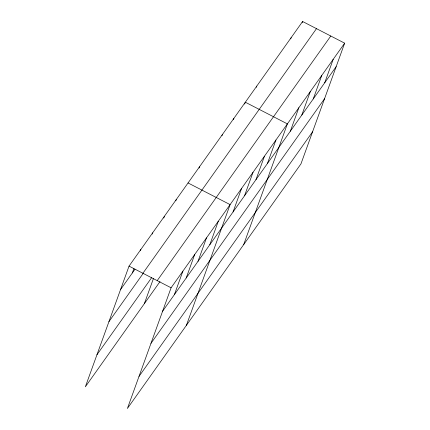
<?xml version="1.0" encoding="UTF-8"?>
<svg xmlns="http://www.w3.org/2000/svg" width="430" height="430" viewBox="0 0 430 430"><rect width="100%" height="100%" fill="white"/><g stroke="black" fill="none" stroke-linecap="round" stroke-linejoin="round"><path stroke-width="0.64" d="M344.661 43.167L171.086 287.783L127.393 408.5L300.962 163.878L344.661 43.167L302.607 21.5L129.038 266.122L85.339 386.833L160.008 281.602M132.343 272.964L133.907 268.637M140.39 250.722L140.841 249.486M152.193 234.087L152.639 232.85M163.776 218.069L164.443 216.22M175.8 200.821L176.246 199.584M144.351 303.666L153.51 278.366M199.058 168.039L199.509 166.802M221.971 135.751L222.417 134.515M233.425 119.605L233.877 118.368M174.392 294.625L182.89 271.153M244.659 104.076L245.331 102.227L287.385 123.888L243.686 244.605M186.195 277.99L194.693 254.517M256.339 87.317L256.785 86.081M197.999 261.359L206.497 237.881M209.802 244.724L218.3 221.246M186.405 325.327L230.104 204.615L188.05 182.949M290.707 38.883L291.153 37.647M233.06 211.947L241.558 188.469M302.161 22.736L302.607 21.5M244.519 195.8L253.017 172.322M255.974 179.654L264.471 156.181M267.428 163.507L275.926 140.035M290.341 131.22L298.839 107.742M301.796 115.073L310.293 91.601M313.255 98.932L321.753 75.454M324.709 82.786L333.207 59.308M120.54 289.594L135.004 269.207M142.91 273.27L316.485 28.649M108.919 321.683L143.19 273.394M96.954 354.745L151.779 277.479M157.213 280.634L330.783 36.018M162.588 311.261L336.163 66.639M150.973 343.35L324.548 98.728M139.008 376.411L312.583 131.79M129.038 266.122L171.086 287.783"/></g></svg>
